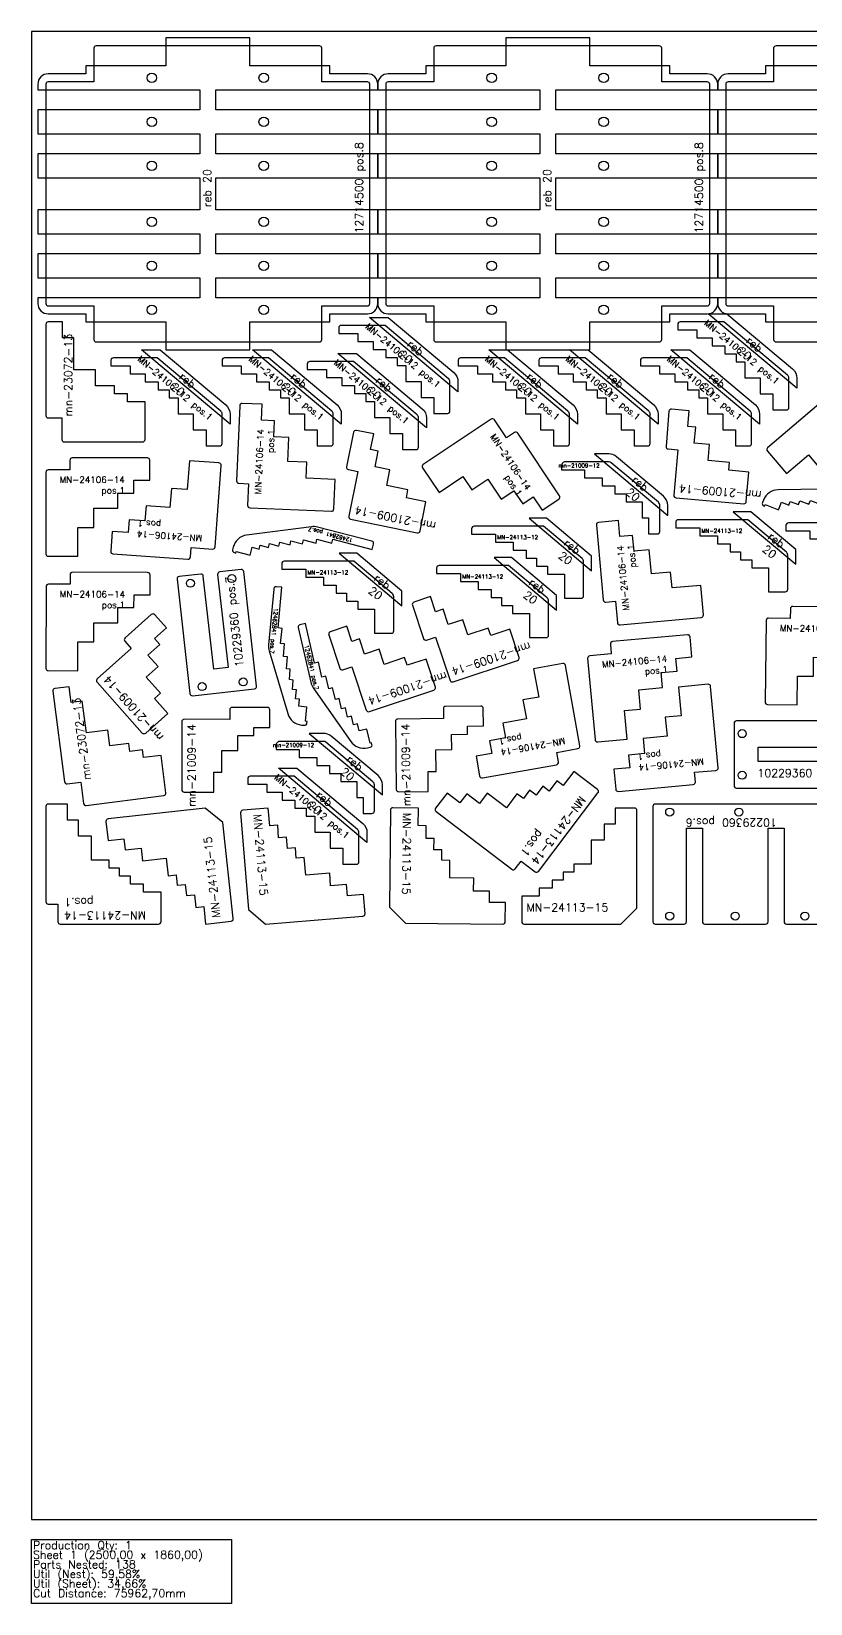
# Model space of a CAD drawing. Header units: millimetres. Extents: x 0 to 2500, y -105 to 1860.
# Drawn here: x 0 to 974, y -105 to 1860 of the extents above; entities that cross this region are included whole.
import ezdxf

# ---------------------------------------------------------------- set-up
doc = ezdxf.new("R2010")
doc.units = ezdxf.units.MM
for name, color, linetype in [('10229360', 7, 'Continuous'), ('12462841', 7, 'Continuous'), ('12714500', 7, 'Continuous'), ('MN-21009-12', 7, 'Continuous'), ('MN-21009-14', 7, 'Continuous'), ('MN-23072-13', 7, 'Continuous'), ('MN-24106-12', 7, 'Continuous'), ('MN-24106-14', 7, 'Continuous'), ('MN-24113-13', 7, 'Continuous'), ('MN-24113-14', 7, 'Continuous'), ('MN24113-12', 7, 'Continuous'), ('reb 20', 6, 'Continuous'), ('Rebaixo', 6, 'Continuous'), ('sheet', 24, 'Continuous'), ('Stats', 7, 'Continuous'), ('Texto', 7, 'Continuous')]:
    doc.layers.add(name, color=color, linetype=linetype)
doc.styles.get("Standard").update_dxf_attribs({"font": 'txt.shx'})

msp = doc.modelspace()

# ---------------------------------------------------------------- linework, layer by layer
at = {"color": 32}
msp.add_circle((884.5, 884.3), 5, dxfattribs=at)
at = {"layer": '10229360', "color": 32}
for points in [[(232.8, 1181.2), (245.8, 1064.9), (227.9, 1062.9), (214.9, 1179.2, 0.414214), (211.6, 1181.8), (184.7, 1178.8, 0.414214), (182.1, 1175.5), (198.1, 1032.4, 0.414214), (201.5, 1029.7), (279, 1038.4, 0.414214), (281.6, 1041.7), (265.6, 1184.8, 0.414214), (262.3, 1187.5), (235.4, 1184.5, 0.414214)], [(1025.6, 947.3), (908.6, 947.3), (908.6, 965.3), (1025.6, 965.3, 0.414214), (1028.6, 968.3), (1028.6, 995.3, 0.414214), (1025.6, 998.3), (881.6, 998.3, 0.414214), (878.6, 995.3), (878.6, 917.3, 0.414214), (881.6, 914.3), (1025.6, 914.3, 0.414214), (1028.6, 917.3), (1028.6, 944.3, 0.414214)], [(819, 864.3), (839, 864.3), (839, 747.3, 0.414214), (842, 744.3), (918, 744.3, 0.414214), (921, 747.3), (921, 864.3), (941, 864.3), (941, 747.3, 0.414214), (944, 744.3), (989, 744.3, 0.414214), (992, 747.3), (992, 891.3, 0.414214), (989, 894.3), (780, 894.3, 0.414214), (777, 891.3), (777, 747.3, 0.414214), (780, 744.3), (816, 744.3, 0.414214), (819, 747.3)]]:
    msp.add_lwpolyline(points, format="xyb", close=True, dxfattribs=at)
for centre in [(250.5, 1176.1), (198.8, 1170.3), (213.3, 1041.1), (264.9, 1046.9), (888.6, 982.3), (888.6, 930.3), (798, 884.3), (798, 754.3), (880, 754.3), (967, 754.3)]:
    msp.add_circle(centre, 5, dxfattribs=at)
at = {"layer": '12462841', "color": 32}
msp.add_lwpolyline([(1019.2, 1288.4), (933.5, 1287.1, 0.306166), (915.2, 1274.3), (913.9, 1271.1, 0.414214), (915.6, 1267.2), (916.6, 1266.8), (917.3, 1268.7), (934.1, 1262.2), (937.7, 1271.6), (947, 1268), (948.8, 1272.6), (959.1, 1268.7), (960.9, 1273.3), (972.1, 1269), (973.9, 1273.7), (986, 1269)], format="xyb", dxfattribs=at)
for points in [[(252.3, 1215.6), (251.4, 1212.2, 0.414214), (253.6, 1208.6), (255.5, 1208.1), (256, 1210), (273.4, 1205.5), (275.9, 1215.2), (284.7, 1212.9), (285.9, 1217.8), (296.6, 1215), (297.8, 1219.9), (309.4, 1216.8), (310.7, 1221.7), (323.3, 1218.4), (324.5, 1223.3), (339, 1219.5), (340.3, 1224.4), (355.8, 1220.3), (357, 1225.2), (375.4, 1220.4), (376.7, 1225.3), (426.1, 1212.5), (427.8, 1219.3, 0.414214), (425.7, 1222.9), (357.8, 1240.5, 0.095887), (350.2, 1241), (269.1, 1230.4, 0.306166)], [(337.8, 993.1), (341.2, 992.8, 0.414214), (344.5, 995.5), (344.7, 997.5), (342.7, 997.7), (344.4, 1015.6), (334.4, 1016.6), (335.3, 1025.5), (330.3, 1026), (331.3, 1036.9), (326.3, 1037.4), (327.4, 1049.3), (322.5, 1049.8), (323.7, 1062.8), (318.7, 1063.2), (320.1, 1078.2), (315.1, 1078.6), (316.6, 1094.6), (311.6, 1095), (313.4, 1113.9), (308.4, 1114.4), (313.2, 1165.2), (306.2, 1165.8, 0.414214), (302.9, 1163.1), (296.4, 1093.3, 0.095887), (297.1, 1085.7), (320.5, 1007.4, 0.306166)], [(420.1, 964.5), (423.5, 965.3, 0.414214), (425.8, 968.9), (425.3, 970.9), (423.4, 970.4), (419.3, 987.9), (409.6, 985.7), (407.6, 994.5), (402.7, 993.3), (400.2, 1004), (395.3, 1002.9), (392.6, 1014.6), (387.8, 1013.5), (384.8, 1026.1), (380, 1025), (376.6, 1039.6), (371.7, 1038.5), (368.1, 1054.1), (363.2, 1053), (358.9, 1071.5), (354.1, 1070.3), (342.6, 1120), (335.7, 1118.4, 0.414214), (333.5, 1114.9), (349.3, 1046.5, 0.095887), (352.4, 1039.6), (399.2, 972.6, 0.306166)]]:
    msp.add_lwpolyline(points, format="xyb", close=True, dxfattribs=at)
at = {"layer": '12714500', "color": 6}
for points in [[(81, 1842, 0.414214), (78, 1839), (78, 1797), (21, 1797, 0.414214), (18, 1794), (18, 1520, 0.414214), (21, 1517), (78, 1517), (78, 1475, 0.414214), (81, 1472), (360, 1472, 0.414214), (363, 1475), (363, 1517), (420, 1517, 0.414214), (423, 1520), (423, 1794, 0.414214), (420, 1797), (363, 1797), (363, 1839, 0.414214), (360, 1842)], [(506, 1842, 0.414214), (503, 1839), (503, 1797), (446, 1797, 0.414214), (443, 1794), (443, 1520, 0.414214), (446, 1517), (503, 1517), (503, 1475, 0.414214), (506, 1472), (785, 1472, 0.414214), (788, 1475), (788, 1517), (845, 1517, 0.414214), (848, 1520), (848, 1794, 0.414214), (845, 1797), (788, 1797), (788, 1839, 0.414214), (785, 1842)], [(931, 1842, 0.414214), (928, 1839), (928, 1797), (871, 1797, 0.414214), (868, 1794), (868, 1520, 0.414214), (871, 1517), (928, 1517), (928, 1475, 0.414214), (931, 1472), (1210, 1472, 0.414214), (1213, 1475), (1213, 1517), (1270, 1517, 0.414214), (1273, 1520), (1273, 1794, 0.414214), (1270, 1797), (1213, 1797), (1213, 1839, 0.414214), (1210, 1842)]]:
    msp.add_lwpolyline(points, format="xyb", close=True, dxfattribs=at)
for centre in [(150.5, 1802), (290.5, 1802), (575.5, 1802), (715.5, 1802), (150.5, 1747), (290.5, 1747), (575.5, 1747), (715.5, 1747), (150.5, 1692), (290.5, 1692), (575.5, 1692), (715.5, 1692), (150.5, 1622), (290.5, 1622), (575.5, 1622), (715.5, 1622), (150.5, 1567), (290.5, 1567), (575.5, 1567), (715.5, 1567), (150.5, 1512), (290.5, 1512), (575.5, 1512), (715.5, 1512)]:
    msp.add_circle(centre, 6, dxfattribs=at)
at = {"layer": 'MN-21009-12', "color": 5}
for points in [[(763.6, 1252), (771.6, 1252), (771.6, 1232), (782.6, 1232, 0.414214), (785.6, 1235), (785.6, 1267.6, 0.221695), (783.9, 1271.5), (725, 1320.8, 0.176327), (721.8, 1322), (667.6, 1322, 0.414214), (662.6, 1317), (662.6, 1312), (691.6, 1312), (691.6, 1302), (713.6, 1302), (713.6, 1292), (729.6, 1292), (729.6, 1282), (743.6, 1282), (743.6, 1272), (763.6, 1272)], [(406.8, 902.7), (414.8, 902.7), (414.8, 882.7), (425.8, 882.7, 0.414214), (428.8, 885.7), (428.8, 918.4, 0.221695), (427, 922.2), (368.2, 971.6, 0.176327), (365, 972.7), (310.8, 972.7, 0.414214), (305.8, 967.7), (305.8, 962.7), (334.8, 962.7), (334.8, 952.7), (356.8, 952.7), (356.8, 942.7), (372.8, 942.7), (372.8, 932.7), (386.8, 932.7), (386.8, 922.7), (406.8, 922.7)]]:
    msp.add_lwpolyline(points, format="xyb", close=True, dxfattribs=at)
at = {"layer": 'MN-21009-14', "color": 32}
for points in [[(830.5, 1365.2), (820.6, 1366.1), (822.3, 1386), (800.4, 1387.9, 0.414214), (797.1, 1385.2), (793.4, 1341.3, 0.414214), (796.1, 1338.1), (808, 1337.1), (803.2, 1280.3, 0.414214), (805.9, 1277), (890.6, 1269.7, 0.414214), (893.8, 1272.5), (897, 1309.3), (872.1, 1311.5), (872.9, 1321.4), (846, 1323.8), (847.8, 1343.7), (828.8, 1345.3)], [(433.7, 1335.3), (423.9, 1337.3), (427.9, 1356.9), (406.4, 1361.3, 0.414214), (402.8, 1359), (394, 1315.8, 0.414214), (396.4, 1312.3), (408.1, 1309.9), (396.7, 1254.1, 0.414214), (399, 1250.5), (482.3, 1233.5, 0.414214), (485.9, 1235.8), (493.3, 1272.1), (468.8, 1277.1), (470.8, 1286.9), (444.3, 1292.3), (448.3, 1311.9), (429.7, 1315.7)], [(514.9, 1137.7), (505.4, 1134.6), (499.1, 1153.6), (478.2, 1146.6, 0.414214), (476.3, 1142.8), (490.2, 1101.1, 0.414214), (494, 1099.2), (505.4, 1103), (523.4, 1048.9, 0.414214), (527.1, 1047), (607.8, 1073.8, 0.414214), (609.7, 1077.6), (598, 1112.7), (574.3, 1104.8), (571.2, 1114.3), (545.5, 1105.8), (539.2, 1124.7), (521.2, 1118.8)], [(160.5, 1093.8), (153.9, 1101.3), (168.8, 1114.6), (154.1, 1131, 0.414214), (149.9, 1131.2), (117.1, 1101.9, 0.414214), (116.8, 1097.7), (124.8, 1088.8), (82.3, 1050.8, 0.414214), (82.1, 1046.6), (138.6, 983.1, 0.414214), (142.9, 982.9), (170.5, 1007.5), (153.8, 1026.2), (161.3, 1032.9), (143.3, 1053), (158.3, 1066.3), (145.6, 1080.5)], [(410.2, 1100.7), (400.7, 1097.6), (394.4, 1116.5), (373.6, 1109.6, 0.414214), (371.7, 1105.8), (385.5, 1064.1, 0.414214), (389.3, 1062.2), (400.7, 1065.9), (418.7, 1011.8, 0.414214), (422.5, 1009.9), (503.1, 1036.7, 0.414214), (505, 1040.5), (493.4, 1075.6), (469.7, 1067.8), (466.5, 1077.3), (440.9, 1068.7), (434.6, 1087.7), (416.5, 1081.7)], [(278, 980.1), (278, 990.1), (298, 990.1), (298, 1012.1, 0.414214), (295, 1015.1), (251, 1015.1, 0.414214), (248, 1012.1), (248, 1000.1), (191, 1000.2, 0.414214), (188, 997.2), (188, 912.2, 0.414214), (191, 909.2), (228, 909.1), (228, 934.1), (238, 934.1), (238, 961.1), (258, 961.1), (258, 980.1)], [(545.4, 981.6), (545.2, 991.6), (565.2, 991.9), (565, 1013.9, 0.414214), (561.9, 1016.8), (517.9, 1016.3, 0.414214), (515, 1013.3), (515.1, 1001.3), (458.1, 1000.6, 0.414214), (455.2, 997.5), (456.2, 912.5, 0.414214), (459.3, 909.6), (496.2, 910), (495.9, 935), (505.9, 935.1), (505.6, 962.1), (525.6, 962.4), (525.4, 981.4)]]:
    msp.add_lwpolyline(points, format="xyb", close=True, dxfattribs=at)
at = {"layer": 'MN-23072-13', "color": 32}
for points in [[(80, 1437), (53, 1437), (53, 1477), (39, 1477), (39, 1497), (21, 1497, 0.414214), (18, 1494), (18, 1380, 0.414214), (21, 1377), (38, 1377), (38, 1350, 0.414214), (41, 1347), (139, 1347, 0.414214), (142, 1350), (142, 1397), (120, 1397), (120, 1407), (104, 1407), (104, 1417), (80, 1417)], [(95.5, 986.8), (68.7, 983.3), (63.5, 1022.9), (49.7, 1021.1), (47.1, 1041), (29.2, 1038.6, 0.414214), (26.6, 1035.3), (41.4, 922.2, 0.414214), (44.8, 919.6), (61.6, 921.8), (65.1, 895.1, 0.414214), (68.5, 892.5), (165.6, 905.2, 0.414214), (168.2, 908.5), (162.1, 955.1), (140.3, 952.3), (139, 962.2), (123.2, 960.1), (121.9, 970.1), (98.1, 966.9)]]:
    msp.add_lwpolyline(points, format="xyb", close=True, dxfattribs=at)
at = {"layer": 'MN-24106-12', "color": 3}
for points in [[(808, 1487), (832, 1487), (832, 1477), (851, 1477), (851, 1467), (867, 1467), (867, 1457), (881, 1457), (881, 1447), (892, 1447), (892, 1427), (911, 1427), (911, 1407), (927, 1407), (927, 1387), (944, 1387, 0.414214), (947, 1390), (947, 1426.6, 0.221695), (945.2, 1430.4), (865.9, 1497), (811, 1497, 0.414214), (808, 1494)], [(384.3, 1482.6), (408.3, 1482.6), (408.3, 1472.6), (427.3, 1472.6), (427.3, 1462.6), (443.3, 1462.6), (443.3, 1452.6), (457.3, 1452.6), (457.3, 1442.6), (468.3, 1442.6), (468.3, 1422.6), (487.3, 1422.6), (487.3, 1402.6), (503.3, 1402.6), (503.3, 1382.6), (520.3, 1382.6, 0.414214), (523.3, 1385.6), (523.3, 1422.2, 0.221695), (521.5, 1426), (442.2, 1492.6), (387.3, 1492.6, 0.414214), (384.3, 1489.6)], [(99.4, 1442), (123.4, 1442), (123.4, 1432), (142.4, 1432), (142.4, 1422), (158.4, 1422), (158.4, 1412), (172.4, 1412), (172.4, 1402), (183.4, 1402), (183.4, 1382), (202.4, 1382), (202.4, 1362), (218.4, 1362), (218.4, 1342), (235.4, 1342, 0.414214), (238.4, 1345), (238.4, 1381.6, 0.221695), (236.6, 1385.4), (157.3, 1452), (102.4, 1452, 0.414214), (99.4, 1449)], [(238.4, 1442), (262.4, 1442), (262.4, 1432), (281.4, 1432), (281.4, 1422), (297.4, 1422), (297.4, 1412), (311.4, 1412), (311.4, 1402), (322.4, 1402), (322.4, 1382), (341.4, 1382), (341.4, 1362), (357.4, 1362), (357.4, 1342), (374.4, 1342, 0.414214), (377.4, 1345), (377.4, 1381.6, 0.221695), (375.7, 1385.4), (296.3, 1452), (241.4, 1452, 0.414214), (238.4, 1449)], [(344.9, 1437.3), (368.9, 1437.3), (368.9, 1427.3), (387.9, 1427.3), (387.9, 1417.3), (403.9, 1417.3), (403.9, 1407.3), (417.9, 1407.3), (417.9, 1397.3), (428.9, 1397.3), (428.9, 1377.3), (447.9, 1377.3), (447.9, 1357.3), (463.9, 1357.3), (463.9, 1337.3), (480.9, 1337.3, 0.414214), (483.9, 1340.3), (483.9, 1376.9, 0.221695), (482.1, 1380.8), (402.8, 1447.3), (347.9, 1447.3, 0.414214), (344.9, 1444.3)], [(533.6, 1442), (557.6, 1442), (557.6, 1432), (576.6, 1432), (576.6, 1422), (592.6, 1422), (592.6, 1412), (606.6, 1412), (606.6, 1402), (617.6, 1402), (617.6, 1382), (636.6, 1382), (636.6, 1362), (652.6, 1362), (652.6, 1342), (669.6, 1342, 0.414214), (672.6, 1345), (672.6, 1381.6, 0.221695), (670.8, 1385.4), (591.5, 1452), (536.6, 1452, 0.414214), (533.6, 1449)], [(634.5, 1442), (658.5, 1442), (658.5, 1432), (677.5, 1432), (677.5, 1422), (693.5, 1422), (693.5, 1412), (707.5, 1412), (707.5, 1402), (718.5, 1402), (718.5, 1382), (737.5, 1382), (737.5, 1362), (753.5, 1362), (753.5, 1342), (770.5, 1342, 0.414214), (773.5, 1345), (773.5, 1381.6, 0.221695), (771.8, 1385.4), (692.4, 1452), (637.5, 1452, 0.414214), (634.5, 1449)], [(761.4, 1442), (785.4, 1442), (785.4, 1432), (804.4, 1432), (804.4, 1422), (820.4, 1422), (820.4, 1412), (834.4, 1412), (834.4, 1402), (845.4, 1402), (845.4, 1382), (864.4, 1382), (864.4, 1362), (880.4, 1362), (880.4, 1342), (897.4, 1342, 0.414214), (900.4, 1345), (900.4, 1381.6, 0.221695), (898.6, 1385.4), (819.3, 1452), (764.4, 1452, 0.414214), (761.4, 1449)], [(270.5, 919.1), (294.5, 919.1), (294.5, 909.1), (313.5, 909.1), (313.5, 899.1), (329.5, 899.1), (329.5, 889.1), (343.5, 889.1), (343.5, 879.1), (354.5, 879.1), (354.5, 859.1), (373.5, 859.1), (373.5, 839.1), (389.5, 839.1), (389.5, 819.1), (406.5, 819.1, 0.414214), (409.5, 822.1), (409.5, 858.7, 0.221695), (407.7, 862.5), (328.4, 929.1), (273.5, 929.1, 0.414214), (270.5, 926.1)]]:
    msp.add_lwpolyline(points, format="xyb", close=True, dxfattribs=at)
at = {"layer": 'MN-24106-14', "color": 32}
for points in [[(971.5, 1330.7), (984.5, 1315.5), (1002.8, 1331), (1022.2, 1308.2), (1036.7, 1320.5), (1049.7, 1305.3), (1061.9, 1315.7), (1074.8, 1300.5), (1093.9, 1316.7, 0.414214), (1094.2, 1320.9), (1033.2, 1392.5, 0.414214), (1029, 1392.8), (1019.8, 1385), (1002.3, 1405.6, 0.414214), (998.1, 1405.9), (920.5, 1339.7, 0.414214), (920.1, 1335.5), (944.1, 1307.3)], [(343.7, 1301.6), (344.5, 1321.6), (320.6, 1322.6), (321.8, 1352.6), (302.9, 1353.4), (303.7, 1373.4), (287.7, 1374.1), (288.6, 1394), (263.6, 1395.1, 0.414214), (260.5, 1392.2), (256.5, 1298.3, 0.414214), (259.3, 1295.2), (271.3, 1294.7), (270.2, 1267.7, 0.414214), (273.1, 1264.6), (375, 1260.2, 0.414214), (378.1, 1263.1), (379.7, 1300.1)], [(539.5, 1303.7), (550.6, 1287), (570.6, 1300.4), (587.3, 1275.4), (603.1, 1286), (614.2, 1269.4), (627.5, 1278.2), (638.6, 1261.6), (659.4, 1275.5, 0.414214), (660.2, 1279.7), (608, 1357.8, 0.414214), (603.8, 1358.7), (593.8, 1352), (578.8, 1374.4, 0.414214), (574.7, 1375.3), (489.9, 1318.6, 0.414214), (489, 1314.4), (509.6, 1283.7)], [(58, 1240), (78, 1240), (78, 1264), (108, 1264), (108, 1283), (128, 1283), (128, 1299), (148, 1299), (148, 1324, 0.414214), (145, 1327), (51, 1327, 0.414214), (48, 1324), (48, 1312), (21, 1312, 0.414214), (18, 1309), (18, 1207, 0.414214), (21, 1204), (58, 1204)], [(194.9, 1287.5), (175, 1288.9), (173.2, 1265), (143.3, 1267.2), (141.9, 1248.2), (122, 1249.7), (120.9, 1233.7), (100.9, 1235.1), (99.1, 1210.2, 0.414214), (101.9, 1207), (195.6, 1200.2, 0.414214), (198.8, 1203), (199.7, 1215), (226.6, 1213, 0.414214), (229.8, 1215.8), (237.2, 1317.5, 0.414214), (234.4, 1320.7), (197.5, 1323.4)], [(800.9, 1164.4), (799.1, 1184.3), (775.2, 1182.1), (772.4, 1212), (753.5, 1210.2), (751.7, 1230.1), (735.8, 1228.7), (733.9, 1248.6), (709, 1246.3, 0.414214), (706.3, 1243), (714.9, 1149.4, 0.414214), (718.2, 1146.7), (730.1, 1147.8), (732.6, 1120.9, 0.414214), (735.9, 1118.2), (837.4, 1127.5, 0.414214), (840.1, 1130.8), (836.8, 1167.6)], [(58.1, 1097), (78.1, 1096.9), (78.2, 1120.9), (108.2, 1120.8), (108.2, 1139.8), (128.2, 1139.8), (128.3, 1155.8), (148.3, 1155.7), (148.3, 1180.7, 0.414214), (145.3, 1183.7), (51.3, 1184, 0.414214), (48.3, 1181), (48.3, 1169), (21.3, 1169.1, 0.414214), (18.3, 1166.1), (18, 1064.1, 0.414214), (21, 1061.1), (58, 1061)], [(957.7, 1054.3), (977.7, 1054), (978, 1078), (1008, 1077.6), (1008.3, 1096.6), (1028.3, 1096.3), (1028.5, 1112.3), (1048.5, 1112), (1048.8, 1137, 0.414214), (1045.9, 1140.1), (951.9, 1141.4, 0.414214), (948.9, 1138.4), (948.7, 1126.4), (921.7, 1126.8, 0.414214), (918.7, 1123.8), (917.2, 1021.8, 0.414214), (920.2, 1018.8), (957.2, 1018.3)], [(741.5, 1011.3), (761.4, 1013.1), (759.3, 1037), (789.1, 1039.8), (787.4, 1058.7), (807.3, 1060.5), (805.8, 1076.4), (825.8, 1078.3), (823.5, 1103.2, 0.414214), (820.2, 1105.9), (726.6, 1097.3, 0.414214), (723.9, 1094), (725, 1082.1), (698.1, 1079.6, 0.414214), (695.4, 1076.3), (704.7, 974.8, 0.414214), (708, 972), (744.8, 975.4)], [(634.2, 1028), (614.6, 1024.5), (618.8, 1000.8), (589.2, 995.6), (592.6, 976.9), (572.9, 973.4), (575.7, 957.6), (556, 954.1), (560.4, 929.5, 0.414214), (563.8, 927.1), (656.4, 943.5, 0.414214), (658.8, 947), (656.7, 958.8), (683.3, 963.6, 0.414214), (685.7, 967), (667.8, 1067.5, 0.414214), (664.4, 1069.9), (627.9, 1063.4)], [(812.4, 1004.7), (792.5, 1002.9), (794.7, 979), (764.8, 976.3), (766.6, 957.3), (746.7, 955.5), (748.1, 939.6), (728.2, 937.8), (730.5, 912.9, 0.414214), (733.8, 910.1), (827.4, 918.7, 0.414214), (830.1, 922), (829, 934), (855.9, 936.4, 0.414214), (858.6, 939.7), (849.2, 1041.3, 0.414214), (846, 1044), (809.1, 1040.6)]]:
    msp.add_lwpolyline(points, format="xyb", close=True, dxfattribs=at)
at = {"layer": 'MN-24113-13', "color": 32}
for points in [[(239.2, 871.4), (217.1, 889.1), (95.8, 875.9, 0.414214), (93.2, 872.6), (95.8, 848.7), (115.7, 850.9), (117.2, 836.9), (137.1, 839.1), (138.8, 823.2), (168.6, 826.5), (171, 804.6), (180.9, 805.7), (182.3, 792.8), (192.3, 793.8), (193.8, 779.9), (203.7, 781), (205.5, 765.1), (215.4, 766.2), (217.8, 744.3), (249.6, 747.8, 0.414214), (252.3, 751.1)], [(271.2, 762.6), (292.7, 744.3), (414.3, 754.1, 0.414214), (417.1, 757.3), (415.1, 781.2), (395.2, 779.6), (394.1, 793.6), (374.1, 792), (372.9, 807.9), (343, 805.5), (341.2, 827.5), (331.2, 826.7), (330.2, 839.6), (320.2, 838.8), (319.1, 852.8), (309.1, 852), (307.9, 867.9), (297.9, 867.1), (296.1, 889), (264.2, 886.5, 0.414214), (261.5, 883.3)], [(447.7, 765.6), (467.5, 745.5), (589.5, 744.3, 0.414214), (592.5, 747.2), (592.7, 771.2), (572.7, 771.4), (572.9, 785.4), (552.9, 785.6), (553, 801.6), (523, 801.9), (523.2, 823.9), (513.2, 824), (513.3, 837), (503.3, 837.1), (503.5, 851.1), (493.5, 851.2), (493.6, 867.2), (483.6, 867.3), (483.9, 889.3), (451.9, 889.6, 0.414214), (448.8, 886.6)], [(737, 744.3), (757, 764.3), (757, 886.3, 0.414214), (754, 889.3), (730, 889.3), (730, 869.3), (716, 869.3), (716, 849.3), (700, 849.3), (700, 819.3), (678, 819.3), (678, 809.3), (665, 809.3), (665, 799.3), (651, 799.3), (651, 789.3), (635, 789.3), (635, 779.3), (613, 779.3), (613, 747.3, 0.414214), (616, 744.3)]]:
    msp.add_lwpolyline(points, format="xyb", close=True, dxfattribs=at)
at = {"layer": 'MN-24113-14', "color": 32}
for points in [[(629.8, 809.7, 0.414214), (634, 810.2), (708.3, 908.2, 0.414214), (707.7, 912.4), (678.3, 934.8), (665, 917.3), (657, 923.3), (647.3, 910.6), (639.4, 916.6), (630.9, 905.5), (622.9, 911.5), (615.1, 901.1), (607.1, 907.2), (593.8, 889.7), (569.9, 907.8), (560.2, 895.1), (544.3, 907.2), (535.8, 896), (519.9, 908.1), (505.4, 889, 0.414214), (506, 884.8), (600.8, 812.8, 0.414214), (605, 813.4), (612.2, 823)], [(33, 747.3, 0.414214), (36, 744.3), (159, 744.3, 0.414214), (162, 747.3), (162, 784.3), (140, 784.3), (140, 794.3), (124, 794.3), (124, 804.3), (110, 804.3), (110, 814.3), (97, 814.3), (97, 824.3), (75, 824.3), (75, 854.3), (59, 854.3), (59, 874.3), (45, 874.3), (45, 894.3), (21, 894.3, 0.414214), (18, 891.3), (18, 772.3, 0.414214), (21, 769.3), (33, 769.3)]]:
    msp.add_lwpolyline(points, format="xyb", close=True, dxfattribs=at)
at = {"layer": 'MN24113-12', "color": 7}
for points in [[(550.4, 1238.6), (550.4, 1231.6), (580.4, 1231.6), (580.4, 1221.6), (602.4, 1221.6), (602.4, 1211.6), (618.4, 1211.6), (618.4, 1201.6), (631.4, 1201.6), (631.4, 1191.6), (645.4, 1191.6), (645.4, 1181.6), (666.4, 1181.6), (666.4, 1151.6), (687.4, 1151.6, 0.414214), (690.4, 1154.6), (690.4, 1197.3, 0.221695), (688.6, 1201.2), (640.4, 1241.6), (553.4, 1241.6, 0.414214)], [(805.6, 1246.7), (805.6, 1239.7), (835.6, 1239.7), (835.6, 1229.7), (857.6, 1229.7), (857.6, 1219.7), (873.6, 1219.7), (873.6, 1209.7), (886.6, 1209.7), (886.6, 1199.7), (900.6, 1199.7), (900.6, 1189.7), (921.6, 1189.7), (921.6, 1159.7), (942.6, 1159.7, 0.414214), (945.6, 1162.7), (945.6, 1205.4, 0.221695), (943.9, 1209.2), (895.6, 1249.7), (808.6, 1249.7, 0.414214)], [(943.4, 1242.7), (943.4, 1235.7), (973.4, 1235.7), (973.4, 1225.7), (995.4, 1225.7), (995.4, 1215.7), (1011.4, 1215.7), (1011.4, 1205.7), (1024.4, 1205.7), (1024.4, 1195.7), (1038.4, 1195.7), (1038.4, 1185.7), (1059.4, 1185.7), (1059.4, 1155.7), (1080.4, 1155.7, 0.414214), (1083.4, 1158.7), (1083.4, 1201.4, 0.221695), (1081.6, 1205.3), (1033.4, 1245.7), (946.4, 1245.7, 0.414214)], [(313, 1194.8), (313, 1187.8), (343, 1187.8), (343, 1177.8), (365, 1177.8), (365, 1167.8), (381, 1167.8), (381, 1157.8), (394, 1157.8), (394, 1147.8), (408, 1147.8), (408, 1137.8), (429, 1137.8), (429, 1107.8), (450, 1107.8, 0.414214), (453, 1110.8), (453, 1153.5, 0.221695), (451.2, 1157.3), (403, 1197.8), (316, 1197.8, 0.414214)], [(506.6, 1189.4), (506.6, 1182.4), (536.6, 1182.4), (536.6, 1172.4), (558.6, 1172.4), (558.6, 1162.4), (574.6, 1162.4), (574.6, 1152.4), (587.6, 1152.4), (587.6, 1142.4), (601.6, 1142.4), (601.6, 1132.4), (622.6, 1132.4), (622.6, 1102.4), (643.6, 1102.4, 0.414214), (646.6, 1105.4), (646.6, 1148.1, 0.221695), (644.8, 1151.9), (596.6, 1192.4), (509.6, 1192.4, 0.414214)]]:
    msp.add_lwpolyline(points, format="xyb", close=True, dxfattribs=at)
at = {"layer": 'reb 20', "color": 5}
for points in [[(795.6, 1255.1), (795.6, 1267.6, 0.221695), (790.3, 1279.1), (731.5, 1328.5, 0.176327), (721.8, 1332), (703.9, 1332)], [(438.8, 905.8), (438.8, 918.4, 0.221695), (433.4, 929.9), (374.6, 979.2, 0.176327), (365, 982.7), (347.1, 982.7)]]:
    msp.add_lwpolyline(points, format="xyb", close=True, dxfattribs=at)
at = {"layer": 'Rebaixo', "color": 6, "linetype": 'Continuous', "lineweight": 25}
for points in [[(168, 1852), (168, 1817), (68, 1817), (68, 1807), (21, 1807, 0.414214), (8, 1794), (8, 1787), (210.5, 1787), (210.5, 1762), (8, 1762), (8, 1732), (210.5, 1732), (210.5, 1707), (8, 1707), (8, 1677), (210.5, 1677), (210.5, 1637), (8, 1637), (8, 1607), (210.5, 1607), (210.5, 1582), (8, 1582), (8, 1552), (210.5, 1552), (210.5, 1527), (8, 1527), (8, 1520, 0.414214), (21, 1507), (68, 1507), (68, 1497), (168, 1497), (168, 1462), (273, 1462), (273, 1497), (373, 1497), (373, 1507), (420, 1507, 0.414214), (433, 1520), (433, 1527), (230.5, 1527), (230.5, 1552), (433, 1552), (433, 1582), (230.5, 1582), (230.5, 1607), (433, 1607), (433, 1637), (230.5, 1637), (230.5, 1677), (433, 1677), (433, 1707), (230.5, 1707), (230.5, 1732), (433, 1732), (433, 1762), (230.5, 1762), (230.5, 1787), (433, 1787), (433, 1794, 0.414214), (420, 1807), (373, 1807), (373, 1817), (273, 1817), (273, 1852)], [(593, 1852), (593, 1817), (493, 1817), (493, 1807), (446, 1807, 0.414214), (433, 1794), (433, 1787), (635.5, 1787), (635.5, 1762), (433, 1762), (433, 1732), (635.5, 1732), (635.5, 1707), (433, 1707), (433, 1677), (635.5, 1677), (635.5, 1637), (433, 1637), (433, 1607), (635.5, 1607), (635.5, 1582), (433, 1582), (433, 1552), (635.5, 1552), (635.5, 1527), (433, 1527), (433, 1520, 0.414214), (446, 1507), (493, 1507), (493, 1497), (593, 1497), (593, 1462), (698, 1462), (698, 1497), (798, 1497), (798, 1507), (845, 1507, 0.414214), (858, 1520), (858, 1527), (655.5, 1527), (655.5, 1552), (858, 1552), (858, 1582), (655.5, 1582), (655.5, 1607), (858, 1607), (858, 1637), (655.5, 1637), (655.5, 1677), (858, 1677), (858, 1707), (655.5, 1707), (655.5, 1732), (858, 1732), (858, 1762), (655.5, 1762), (655.5, 1787), (858, 1787), (858, 1794, 0.414214), (845, 1807), (798, 1807), (798, 1817), (698, 1817), (698, 1852)]]:
    msp.add_lwpolyline(points, format="xyb", close=True, dxfattribs=at)
for points in [[(1018, 1817), (918, 1817), (918, 1807), (871, 1807, 0.414214), (858, 1794), (858, 1787), (1060.5, 1787)], [(1060.5, 1527), (858, 1527), (858, 1520, 0.414214), (871, 1507), (918, 1507), (918, 1497), (1018, 1497)]]:
    msp.add_lwpolyline(points, format="xyb", dxfattribs=at)
for points in [[(1060.5, 1762), (858, 1762), (858, 1732), (1060.5, 1732)], [(1060.5, 1707), (858, 1707), (858, 1677), (1060.5, 1677)], [(1060.5, 1637), (858, 1637), (858, 1607), (1060.5, 1607)], [(1060.5, 1582), (858, 1582), (858, 1552), (1060.5, 1552)]]:
    msp.add_lwpolyline(points, dxfattribs=at)
at = {"layer": 'Rebaixo', "color": 3}
for points in [[(422.5, 1502.6), (445.9, 1502.6), (528, 1433.7, -0.221695), (533.3, 1422.2), (533.3, 1409.6)], [(846.2, 1507), (869.5, 1507), (951.6, 1438.1, -0.221695), (957, 1426.6), (957, 1414)], [(137.6, 1462), (160.9, 1462), (243, 1393.1, -0.221695), (248.4, 1381.6), (248.4, 1369)], [(276.6, 1462), (300, 1462), (382.1, 1393.1, -0.221695), (387.4, 1381.6), (387.4, 1369)], [(383.1, 1457.3), (406.4, 1457.3), (488.6, 1388.4, -0.221695), (493.9, 1376.9), (493.9, 1364.4)], [(571.8, 1462), (595.1, 1462), (677.3, 1393.1, -0.221695), (682.6, 1381.6), (682.6, 1369)], [(672.7, 1462), (696.1, 1462), (778.2, 1393.1, -0.221695), (783.5, 1381.6), (783.5, 1369)], [(799.6, 1462), (823, 1462), (905.1, 1393.1, -0.221695), (910.4, 1381.6), (910.4, 1369)], [(308.7, 939.1), (332, 939.1), (414.2, 870.2, -0.221695), (419.5, 858.7), (419.5, 846.1)]]:
    msp.add_lwpolyline(points, format="xyb", close=True, dxfattribs=at)
at = {"layer": 'Rebaixo', "color": 7}
for points in [[(955.6, 1212.4), (899.3, 1259.7), (877.5, 1259.7), (955.6, 1194.1)], [(700.4, 1204.3), (644, 1251.6), (622.2, 1251.6), (700.4, 1186)], [(463, 1160.5), (406.7, 1207.8), (384.9, 1207.8), (463, 1142.2)], [(656.6, 1155.1), (600.2, 1202.4), (578.4, 1202.4), (656.6, 1136.8)]]:
    msp.add_lwpolyline(points, close=True, dxfattribs=at)
at = {"layer": 'sheet', "color": 7}
msp.add_lwpolyline([(0, 0), (2500, 0), (2500, 1860), (0, 1860)], close=True, dxfattribs=at)
at = {"layer": 'Stats', "color": 151}
msp.add_lwpolyline([(0, -25), (250, -25), (250, -105), (0, -105), (0, -25)], close=True, dxfattribs=at)

# ---------------------------------------------------------------- texts
at = {"layer": 'reb 20', "color": 5, "char_height": 10, "attachment_point": 3, "rotation": 319.5904}
for insert in [(772.6, 1291.9), (415.8, 942.6)]:
    msp.add_mtext_dynamic_manual_height_columns('reb 20', width=43.323, gutter_width=12.5, heights=[0], dxfattribs=dict(at, insert=insert))
at = {"layer": 'Rebaixo', "color": 6, "char_height": 10, "attachment_point": 1, "rotation": 90}
for insert in [(214.7, 1640.4), (639.7, 1640.4)]:
    msp.add_mtext_dynamic_manual_height_columns('reb 20', width=70.209, gutter_width=12.5, heights=[0], dxfattribs=dict(at, insert=insert))
at = {"layer": 'Rebaixo', "color": 3, "char_height": 10, "attachment_point": 1, "rotation": 320}
for insert in [(899, 1479.7), (475.3, 1475.2), (190.3, 1434.7), (329.4, 1434.7), (435.9, 1430), (624.6, 1434.7), (725.5, 1434.7), (852.4, 1434.7), (361.5, 911.8)]:
    msp.add_mtext_dynamic_manual_height_columns('reb 20', width=41.3, gutter_width=12.5, heights=[0], dxfattribs=dict(at, insert=insert))
at = {"layer": 'Rebaixo', "color": 7, "char_height": 10, "attachment_point": 3, "rotation": 322.3775}
for insert in [(687.7, 1213.6), (942.9, 1221.7), (450.3, 1169.8), (643.9, 1164.4)]:
    msp.add_mtext_dynamic_manual_height_columns('reb 20', width=41.243, gutter_width=12.5, heights=[0], dxfattribs=dict(at, insert=insert))
at = {"layer": 'Stats', "color": 60}
for s, p in [('Sheet 1 (2500,00 x 1860,00)', (2, -49)), ('Production Qty: 1', (2, -37)), ('Parts Nested: 138', (2, -61)), ('Util (Nest): 59,58%', (2, -73)), ('Util (Sheet): 34,66%', (2, -85)), ('Cut Distance: 75962,70mm', (2, -97))]:
    msp.add_text(s, height=10, dxfattribs=at).set_placement(p)
at = {"layer": 'Texto', "color": 6, "char_height": 10, "width": 178.166, "attachment_point": 1, "rotation": 90}
for insert in [(404.6, 1607.6), (829.6, 1607.6)]:
    msp.add_mtext('12714500 pos.8', dxfattribs=dict(at, insert=insert))
at = {"layer": 'Texto', "color": 3, "char_height": 8, "width": 165.391, "attachment_point": 3, "rotation": 320}
for insert in [(512.2, 1420.2), (935.9, 1424.6), (227.3, 1379.6), (366.3, 1379.6), (661.5, 1379.6), (762.4, 1379.6), (889.3, 1379.6), (472.8, 1374.9), (398.4, 856.7)]:
    msp.add_mtext('MN-24106-12 pos.1', dxfattribs=dict(at, insert=insert))
at = {"layer": 'Texto', "color": 32}
for s, insert, char_height, width, attachment_point, rotation in [('mn-23072-13', (41, 1378.6), 10, 39.832, 1, 90), ('MN-24106-14 pos.1', (282.6, 1363.1), 8, 98.807, 3, 87.5648), ('MN-24106-14 pos.1', (625.1, 1290.2), 8, 98.807, 3, 303.75), ('MN-24106-14 pos.1', (116.8, 1303.7), 8, 98.807, 3, 0.0013), ('mn-21009-14', (809.4, 1284.1), 10, 73.077, 3, 175.0795), ('mn-21009-14', (403.4, 1257.1), 10, 73.077, 3, 168.4552), ('MN-24106-14 pos.1', (131.7, 1228.2), 8, 98.807, 3, 175.8737), ('12462841 pos.7', (400.9, 1221.4), 5, 161.025, 1, 165.4988), ('MN-24106-14 pos.1', (732.1, 1217.1), 8, 98.807, 3, 95.2484), ('MN-24106-14 pos.1', (117.1, 1160.5), 8, 98.807, 3, 359.8455), ('10229360 pos.7', (255.2, 1065.1), 10, 114.045, 1, 96.3986), ('12462841 pos.7', (308.4, 1138.9), 5, 161.025, 1, 264.6549), ('MN-24106-14 pos.1', (1017.4, 1117.1), 8, 98.807, 3, 359.207), ('12462841 pos.7', (346.3, 1093.6), 5, 161.025, 1, 283.0371), ('mn-21009-14', (527.6, 1054.8), 10, 73.077, 3, 198.3762), ('MN-24106-14 pos.1', (794.3, 1080.1), 8, 98.807, 3, 5.2509), ('mn-21009-14', (89.5, 1049.2), 10, 73.077, 3, 131.7452), ('mn-21009-14', (423, 1017.8), 10, 73.077, 3, 198.3762), ('mn-23072-13', (64.4, 923.8), 10, 39.832, 1, 97.4384), ('mn-21009-14', (195.3, 994.2), 10, 73.077, 3, 89.9675), ('mn-21009-14', (462.5, 994.7), 10, 73.077, 3, 90.7132), ('MN-24106-14 pos.1', (587.5, 955), 8, 98.807, 3, 190.0928), ('MN-24106-14 pos.1', (759.7, 935.9), 8, 98.807, 3, 185.2509), ('10229360 pos.7', (907.8, 938), 10, 114.045, 1, 0.0004), ('MN-24113-14 pos.1', (632.3, 817.8), 10, 107.083, 3, 232.8022), ('MN-24113-15', (287.5, 882.1), 10, 109.738, 1, 274.5862), ('MN-24113-15', (474.6, 883.2), 10, 109.738, 1, 269.4463), ('10229360 pos.6', (932, 866.1), 10, 114.045, 1, 180), ('MN-24113-15', (226.3, 751.5), 10, 109.738, 1, 96.2239), ('MN-24113-14 pos.1', (41.1, 750.1), 10, 107.083, 3, 180), ('MN-24113-15', (619.1, 770.1), 10, 109.738, 1, 0)]:
    msp.add_mtext(s, dxfattribs=dict(at, insert=insert, char_height=char_height, width=width, attachment_point=attachment_point, rotation=rotation))
at = {"layer": 'Texto', "color": 5, "char_height": 5, "width": 130.669, "attachment_point": 3}
for insert in [(710.4, 1319.9), (353.5, 970.6)]:
    msp.add_mtext('mn-21009-12', dxfattribs=dict(at, insert=insert))
at = {"layer": 'Texto', "color": 7, "char_height": 5, "width": 114.286, "attachment_point": 3}
for insert in [(888.7, 1238.4), (633.4, 1230.3), (396.1, 1186.4), (589.7, 1181.1)]:
    msp.add_mtext('MN-24113-12', dxfattribs=dict(at, insert=insert))

doc.saveas('drawing.dxf')
